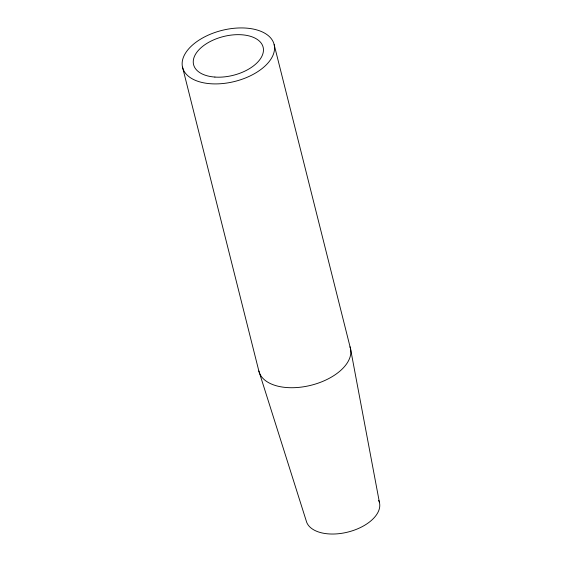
<?xml version="1.0" encoding="UTF-8"?>
<svg xmlns="http://www.w3.org/2000/svg" width="562" height="562" viewBox="0 0 562 562"><rect width="100%" height="100%" fill="white"/><g stroke="black" fill="none" stroke-linecap="round" stroke-linejoin="round"><path stroke-width="0.84" d="M182.538 67.194L258.85 371.004L306.171 520.658A37.738 21.047 -14.1 0 0 349.669 531.603A37.738 21.047 -14.1 0 0 378.697 500.391M274.158 44.651A47.173 26.309 -14.1 0 1 210.645 83.745A47.173 26.309 -14.1 0 1 200.234 39.368A47.173 26.309 -14.1 0 1 274.158 44.651L350.47 348.468L379.462 502.625M349.978 346.824A47.173 26.309 -14.1 0 1 312.156 384.977A47.173 26.309 -14.1 0 1 258.85 371.004M214.895 77.064A35.856 20 -14.1 0 0 263.164 47.356A35.856 20 -14.1 0 0 206.985 43.344A35.856 20 -14.1 0 0 214.895 77.064"/></g></svg>
